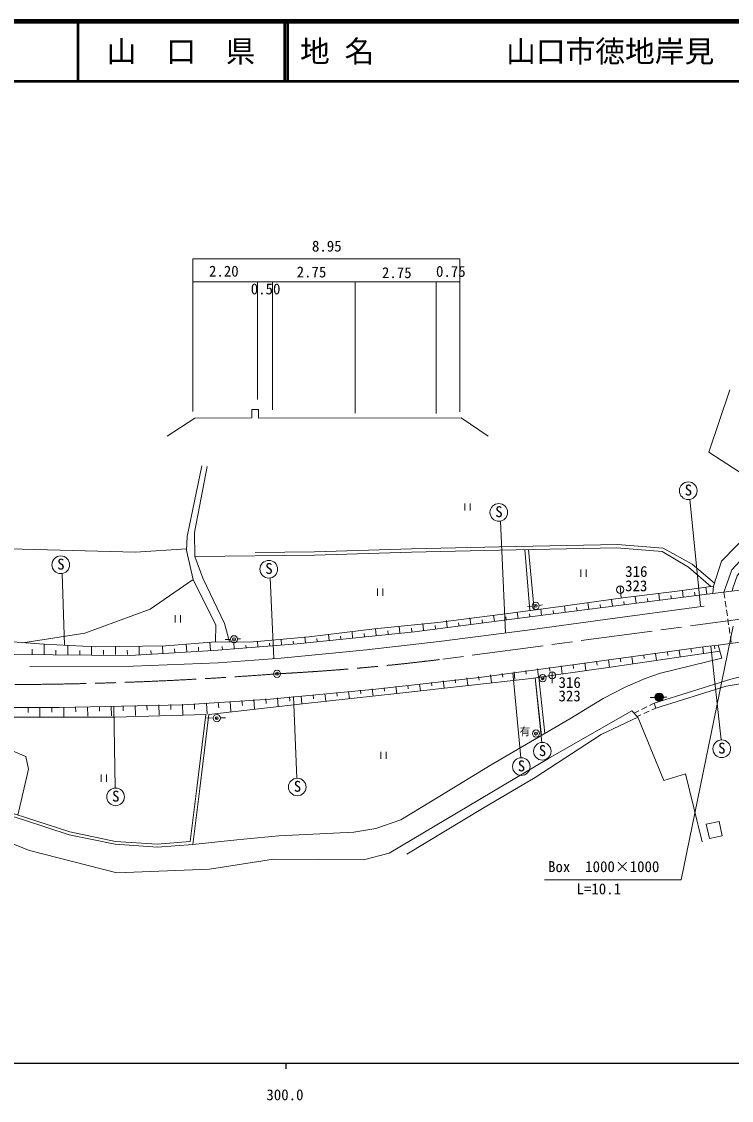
# Model space of a CAD drawing. Units: millimetres, scale not verified, with parts at other scales. Extents: x 40000 to 680000, y 20000 to 380000.
# Drawn here: x 323564 to 442915, y 198715 to 380000 of the extents above; entities that cross this region are included whole.
import ezdxf
from ezdxf.enums import TextEntityAlignment as Align

# ---------------------------------------------------------------- set-up
doc = ezdxf.new("R2010")
doc.units = ezdxf.units.MM
doc.header["$LTSCALE"] = 1000
doc.header["$PDMODE"] = 32
doc.header["$PDSIZE"] = 500
doc.linetypes.add('CHAIN', pattern=[18.5, 12, -1.5, 3.5, -1.5])
for name, color, linetype, lineweight in [('M-BGD', 7, 'Continuous', 13), ('M-BMK', 2, 'CHAIN', 13), ('M-BMK-SRVR', 3, 'Continuous', 13), ('M-STR-HTXT', 7, 'Continuous', 13), ('M-TTL', 2, 'Continuous', 140), ('M-TTL-BAND', 7, 'Continuous', 25), ('M-TTL-LINE', 7, 'Continuous', 50)]:
    doc.layers.add(name, color=color, linetype=linetype, lineweight=lineweight)
doc.layers.add('M-TTL-TXT', color=7, linetype='Continuous')
doc.styles.add('ＭＳ ゴシック', font='')
doc.styles.get('ＭＳ ゴシック').set_extended_font_data('MS Gothic')

msp = doc.modelspace()

# ---------------------------------------------------------------- hatches: boundary and pattern name
at = {"layer": 'M-BGD'}
msp.add_hatch(color=256, dxfattribs=at).paths.add_polyline_path([(431449, 266413, 0.97359), (430094, 266580, 0.01338), (430089, 266544, 0.41421), (430704, 265799, 0.41421)])

# ---------------------------------------------------------------- linework, layer by layer
for p, q in [((352363, 336280), (397258, 336280)), ((363209, 336280), (363209, 316493)), ((365753, 336280), (365753, 314786)), ((379641, 336280), (379641, 314213)), ((393285, 336280), (393285, 314120)), ((437735, 281843), (435910, 299703)), ((398112, 299026), (398112, 297826)), ((399012, 297826), (399012, 299026)), ((404944, 277268), (404060, 296062)), ((409022, 281024), (408161, 291265)), ((408806, 291277), (409725, 281146)), ((330804, 275193), (330406, 287255)), ((365960, 272919), (365385, 286517)), ((417611, 287903), (417611, 286703)), ((418511, 286703), (418511, 287903)), ((383383, 284727), (383383, 283527)), ((384283, 283527), (384283, 284727)), ((424210, 285169), (424377, 283131)), ((438779, 283759), (438628, 284946)), ((422909, 281729), (422761, 282882)), ((426876, 282237), (426728, 283398)), ((428860, 282490), (428785, 283076)), ((430844, 282744), (430694, 283914)), ((432828, 282998), (432753, 283587)), ((434812, 283252), (434661, 284430)), ((436796, 283505), (436720, 284099)), ((441655, 284122), (441802, 283109)), ((409367, 281781), (408600, 281721)), ((410582, 281872), (411169, 281981)), ((411006, 280203), (410866, 281299)), ((412990, 280458), (412918, 281016)), ((414974, 280713), (414830, 281829)), ((416957, 280967), (416884, 281536)), ((418941, 281222), (418795, 282359)), ((420925, 281476), (420851, 282052)), ((424893, 281983), (424818, 282564)), ((441874, 282614), (442018, 281624)), ((442089, 281129), (442233, 280140)), ((349392, 280246), (349392, 279046)), ((350292, 279046), (350292, 280246)), ((395136, 278165), (394986, 279336)), ((399104, 278675), (398959, 279800)), ((401088, 278930), (401018, 279470)), ((403071, 279185), (402933, 280264)), ((405055, 279440), (404986, 279977)), ((407039, 279694), (406901, 280769)), ((409022, 279949), (408952, 280496)), ((442305, 279645), (442448, 278655)), ((379232, 276425), (379123, 277482)), ((383211, 276838), (383096, 277946)), ((385200, 277044), (385140, 277624)), ((387190, 277251), (387069, 278411)), ((389179, 277457), (389116, 278063)), ((391168, 277664), (391042, 278875)), ((393153, 277911), (393078, 278496)), ((397120, 278420), (397048, 278983)), ((442520, 278160), (442664, 277171)), ((355327, 274317), (355241, 275723)), ((358653, 276154), (357777, 276154)), ((359317, 274600), (359228, 275741)), ((359893, 276257), (360395, 276275)), ((363305, 274912), (363234, 275824)), ((365299, 275067), (365260, 275565)), ((367293, 275223), (367215, 276217)), ((369286, 275393), (369233, 275897)), ((371275, 275599), (371170, 276608)), ((373264, 275805), (373212, 276309)), ((375254, 276012), (375149, 277018)), ((377243, 276218), (377188, 276747)), ((381222, 276631), (381164, 277186)), ((442736, 276676), (442879, 275686)), ((325348, 273615), (325361, 274525)), ((327348, 273603), (327342, 275424)), ((329348, 273610), (329345, 274396)), ((331348, 273616), (331342, 275189)), ((333348, 273623), (333345, 274341)), ((335348, 273630), (335343, 275066)), ((337348, 273636), (337345, 274349)), ((339348, 273643), (339343, 275069)), ((341348, 273650), (341345, 274357)), ((343348, 273656), (343343, 275072)), ((345346, 273704), (345308, 274329)), ((347342, 273827), (347266, 275076)), ((349339, 273949), (349298, 274613)), ((351335, 274072), (351253, 275399)), ((353331, 274195), (353288, 274897)), ((357323, 274445), (357279, 275015)), ((361311, 274756), (361276, 275212)), ((430161, 273800), (430311, 272672)), ((432144, 274064), (432218, 273500)), ((434126, 274327), (434270, 273247)), ((436109, 274591), (436180, 274050)), ((438091, 274854), (438229, 273821)), ((439434, 275033), (441177, 259286)), ((440074, 275118), (440142, 274601)), ((416278, 271991), (416366, 271309)), ((418262, 272245), (418428, 270947)), ((420246, 272499), (420329, 271850)), ((422230, 272753), (422387, 271522)), ((424213, 273010), (424295, 272395)), ((426196, 273273), (426352, 272098)), ((428178, 273537), (428257, 272949)), ((402392, 270213), (402552, 268963)), ((404376, 270467), (404456, 269842)), ((406149, 270556), (407492, 256295)), ((406359, 270721), (406524, 269432)), ((408343, 270975), (408426, 270331)), ((410327, 271229), (410497, 269902)), ((412311, 271483), (412396, 270819)), ((412784, 270708), (412778, 268810)), ((414295, 271737), (414469, 270373)), ((388502, 268464), (388562, 267876)), ((390489, 268689), (390634, 267554)), ((392473, 268943), (392545, 268376)), ((394457, 269197), (394607, 268024)), ((396440, 269451), (396515, 268864)), ((398424, 269705), (398579, 268493)), ((400408, 269959), (400486, 269353)), ((409910, 269710), (410977, 260059)), ((409910, 269710), (411021, 258863)), ((410556, 269806), (411519, 260377)), ((368598, 266517), (368653, 265791)), ((369292, 266571), (369826, 252863)), ((370592, 266671), (370694, 265344)), ((372584, 266848), (372651, 266187)), ((374573, 267050), (374702, 265782)), ((376563, 267252), (376628, 266618)), ((378553, 267454), (378679, 266217)), ((380543, 267656), (380606, 267037)), ((382532, 267858), (382655, 266651)), ((384522, 268060), (384584, 267457)), ((386512, 268262), (386631, 267085)), ((324649, 264735), (324650, 263925)), ((326649, 264737), (326651, 263122)), ((328649, 264739), (328650, 263932)), ((330649, 264741), (330651, 263189)), ((332649, 264791), (332671, 264015)), ((334648, 264850), (334695, 263257)), ((336647, 264909), (336670, 264113)), ((338646, 264968), (338694, 263324)), ((339076, 264925), (339284, 251208)), ((340645, 265027), (340669, 264205)), ((342644, 265086), (342694, 263391)), ((344643, 265145), (344668, 264298)), ((346642, 265204), (346694, 263459)), ((348642, 265264), (348667, 264391)), ((350641, 265323), (350694, 263526)), ((352640, 265382), (352666, 264483)), ((354639, 265444), (354779, 263615)), ((356633, 265597), (356703, 264683)), ((358627, 265750), (358758, 264047)), ((360621, 265904), (360687, 265052)), ((362615, 266057), (362737, 264479)), ((364609, 266210), (364670, 265422)), ((366603, 266364), (366715, 264911)), ((428676, 264854), (427785, 264400)), ((429906, 265481), (429121, 265081)), ((430091, 266401), (429228, 266416)), ((431452, 266462), (432069, 266470)), ((355807, 262952), (354731, 263000)), ((357016, 262976), (357844, 263000)), ((427339, 264173), (426555, 263774)), ((427043, 263241), (427709, 263535)), ((428166, 263738), (429081, 264142)), ((429538, 264344), (430204, 264638)), ((383976, 257313), (383976, 256113)), ((384876, 256113), (384876, 257313)), ((336969, 253476), (336969, 252276)), ((337869, 252276), (337869, 253476))]:
    msp.add_line(p, q, dxfattribs=at)
for points in [[(352363, 314488), (352363, 340137), (397258, 340137), (397258, 314416)], [(439887, 285110), (441264, 289309), (451403, 299673), (439094, 307620), (442629, 318105)], [(348072, 310349), (352720, 313337), (362277, 313442), (362277, 314804), (363411, 314804), (363411, 313366), (397480, 313411), (402023, 310353)], [(356158, 275797), (356213, 278567), (352401, 286276), (351301, 291116), (351423, 293457), (353878, 305376)], [(352683, 290120), (352612, 294132), (354770, 305247)], [(291342, 297537), (319383, 291451), (342728, 290857), (351316, 291417)], [(257415, 278604), (257817, 276787), (270204, 275617), (280912, 274703), (291960, 274220), (303440, 273799), (322409, 273628), (341750, 273488), (355814, 274327), (369914, 275428), (389604, 277454), (409451, 280005), (437470, 283597), (449315, 285082), (456391, 286131), (474898, 288599), (494711, 291430), (513684, 294033), (528302, 296077)], [(441655, 284122), (443004, 287854), (447128, 292382), (450360, 295404), (451015, 294656), (447920, 291675), (445998, 289718), (443884, 286888), (443139, 284768), (443051, 284297)], [(440061, 285642), (436317, 288835), (431464, 291492), (423686, 292129), (403896, 291761), (389129, 291429), (372797, 290923), (362855, 290810)], [(440659, 275195), (459786, 277839), (492977, 282546), (523827, 286687), (539379, 288908), (566145, 292813)], [(439457, 285053), (435707, 288344), (431287, 290929), (423668, 291553), (403908, 291186), (389145, 290854), (372809, 290348), (352683, 290120)], [(358519, 275754), (357694, 278867), (354042, 286484), (352683, 290120)], [(257415, 278604), (268607, 277658), (282758, 276505), (308257, 275462), (313544, 276264), (318211, 276059), (327313, 275361), (336031, 274941), (347807, 275081), (356158, 275797), (361906, 275692), (371916, 276634), (382888, 277945), (393545, 279028), (404464, 280443), (413777, 281631), (424644, 283168), (433799, 284304), (439887, 285110), (439771, 283886)], [(352401, 286276), (345192, 281289), (334220, 277218), (323750, 275634)], [(324975, 271628), (342342, 271663), (356621, 272241), (367209, 273010), (381570, 274407), (393765, 275822), (408633, 277744), (421666, 279544), (438334, 281745)], [(282462, 249411), (268184, 260522), (263118, 265414), (261755, 267563), (275662, 266393), (282458, 265676), (293745, 265100), (305796, 264717), (329913, 264717), (350853, 265192), (365383, 266155), (383114, 267848), (400578, 269808), (415396, 271798), (438597, 274995), (440659, 275195)], [(440659, 275195), (441276, 273037), (430979, 270511), (428424, 269590), (425068, 268135), (421355, 266234), (415742, 262848), (402501, 255099), (392329, 248888), (387309, 245859), (383151, 244433), (379409, 243780), (366803, 243180), (359782, 242488), (352362, 241740)], [(355052, 263590), (370773, 265359), (387144, 267141), (409270, 269615), (413043, 270174), (422585, 271500), (440939, 274215)], [(280053, 253830), (286877, 253295), (292678, 252612), (299352, 251633), (308262, 250183), (317102, 247999), (324080, 245789), (331541, 243361), (339280, 241753), (346391, 241264), (352362, 241740), (353537, 251118), (355052, 263590)], [(280092, 254328), (286926, 253793), (292743, 253107), (299428, 252127), (308362, 250673), (317238, 248481), (324233, 246265), (331669, 243845), (339349, 242250), (346388, 241765), (351917, 242206), (353041, 251179), (354548, 263590)], [(322961, 246668), (324734, 254383), (324275, 256531), (316500, 259781), (314298, 261493), (313932, 263100), (339265, 263135), (354548, 263590)], [(318928, 243040), (324903, 240717), (339605, 236966), (355180, 237583), (365932, 239247), (381050, 239158), (385357, 240286), (412147, 256147), (426196, 264166)], [(426196, 264166), (427176, 263097), (421001, 260228), (409937, 252995), (401057, 247768), (388315, 240075)], [(437981, 242142), (435189, 253577), (431535, 252448), (427176, 263097)]]:
    msp.add_lwpolyline(points, dxfattribs=at)
for points in [[(430204, 264638), (429906, 265481), (442793, 269493), (446627, 270428), (454429, 272226), (454583, 271619), (445252, 269420), (445375, 268875), (442014, 268351)], [(438664, 245156), (439223, 242727), (441337, 243164), (440848, 245593)]]:
    msp.add_lwpolyline(points, close=True, dxfattribs=at)
for centre, radius in [((435656, 301166), 1485), ((403806, 297525), 1485), ((330152, 288719), 1485), ((365131, 287980), 1485), ((424208, 284542), 628), ((409996, 281824), 600), ((359274, 276202), 600), ((411168, 269661), 600), ((412790, 270137), 571), ((356387, 262946), 600), ((410049, 260365), 600), ((441276, 257804), 1485), ((411120, 257381), 1485), ((407591, 254813), 1485), ((369925, 251381), 1485), ((339383, 249727), 1485)]:
    msp.add_circle(centre, radius, dxfattribs=at)
at = {"layer": 'M-BGD', "lineweight": 25}
msp.add_circle((430769, 266479), 683, dxfattribs=at)
at = {"layer": 'M-BGD'}
for p in [(409996, 281824), (359274, 276202), (411168, 269661), (356387, 262946), (410049, 260365)]:
    msp.add_point(p, dxfattribs=at)
at = {"layer": 'M-BMK'}
msp.add_line((466242, 282492), (393840, 272792), dxfattribs=at)
for centre, radius, start, end in [((346428, 657125), 387246, 272.97373, 277.03257), ((319326, 883166), 614580, 265.11596, 274.40394)]:
    msp.add_arc(centre, radius, start, end, dxfattribs=at)
at = {"layer": 'M-BMK-SRVR'}
msp.add_circle((366518, 270400), 600, dxfattribs=at)
msp.add_point((366518, 270400), dxfattribs=at)
at = {"layer": 'M-STR-HTXT'}
msp.add_lwpolyline([(411494, 235791), (434467, 235791), (443182, 278380)], dxfattribs=at)
at = {"layer": 'M-TTL'}
msp.add_line((680000, 380000), (40000, 380000), dxfattribs=at)
at = {"layer": 'M-TTL-BAND'}
for p, q in [((40000, 205000), (579000, 205000)), ((368000, 205000), (368000, 204000))]:
    msp.add_line(p, q, dxfattribs=at)
at = {"layer": 'M-TTL-LINE'}
for p, q in [((333000, 380000), (333000, 370000)), ((367750, 380000), (367750, 370000)), ((368250, 380000), (368250, 370000)), ((40000, 370000), (680000, 370000))]:
    msp.add_line(p, q, dxfattribs=at)

# ---------------------------------------------------------------- texts
at = {"layer": 'M-BGD', "style": 'ＭＳ ゴシック'}
for s, height, p in [('8.95', 1833, (374879, 340803)), ('2.20', 1833, (357569, 336596)), ('2.75', 1833, (372314, 336457)), ('2.75', 1833, (386651, 336345)), ('0.75', 1833, (395736, 336554)), ('0.50', 1833, (364592, 333609)), ('S', 1833, (435680, 299814)), ('S', 1833, (403830, 296173)), ('S', 1833, (330176, 287366)), ('S', 1833, (365155, 286628)), ('316', 1833, (426921, 286141)), ('323', 1833, (426904, 283730)), ('316', 1833, (415722, 267482)), ('323', 1833, (415711, 265221)), ('有', 1320, (408194, 259655)), ('S', 1833, (411144, 256029)), ('S', 1833, (441300, 256452)), ('S', 1833, (407615, 253461)), ('S', 1833, (369949, 250029)), ('S', 1833, (339407, 248374))]:
    msp.add_text(s, height=height, dxfattribs=at).set_placement(p, align=Align.BOTTOM_CENTER)
at = {"layer": 'M-STR-HTXT', "style": 'ＭＳ ゴシック'}
for s, p in [('Box\u30001000×1000', (421442, 236536)), ('L=10.1', (420607, 232799))]:
    msp.add_text(s, height=1833, dxfattribs=at).set_placement(p, align=Align.BOTTOM_CENTER)
at = {"layer": 'M-TTL-BAND', "style": 'ＭＳ ゴシック'}
msp.add_text('300.0', height=1833, dxfattribs=at).set_placement((367844, 198195), align=Align.BOTTOM_CENTER)
at = {"layer": 'M-TTL-TXT', "style": 'ＭＳ ゴシック'}
msp.add_text('山\u3000口\u3000県', height=3666, dxfattribs=at).set_placement((350375, 375000), align=Align.MIDDLE_CENTER)
for s, p in [('地 名', (370380, 375000)), ('山口市徳地岸見', (405024, 375000))]:
    msp.add_text(s, height=3666, dxfattribs=at).set_placement(p, align=Align.MIDDLE_LEFT)

doc.saveas('drawing.dxf')
